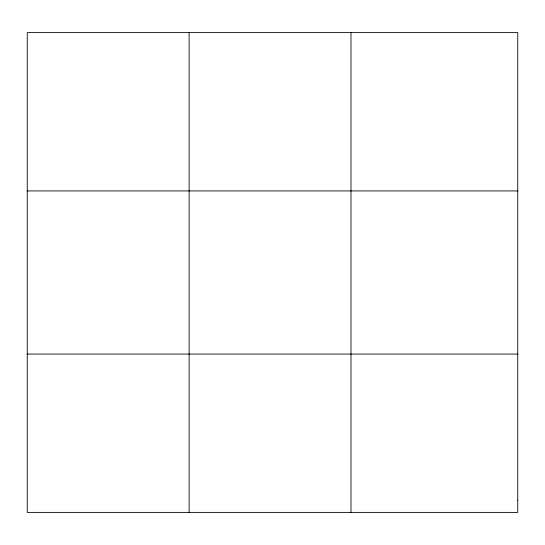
<?xml version="1.0" encoding="UTF-8"?>
<svg xmlns="http://www.w3.org/2000/svg" width="545" height="545" viewBox="0 0 545 545"><rect width="100%" height="100%" fill="white"/><g stroke="black" fill="none" stroke-linecap="round" stroke-linejoin="round"><path stroke-width="0.82" d="M189.115 512.389L189.115 32.611M350.98 512.389L350.98 32.611M27.25 190.934L517.75 190.934M27.25 354.066L517.75 354.066M517.75 500.215L517.75 512.389L27.25 512.389L27.25 32.611L517.75 32.611L517.75 500.215"/></g></svg>
